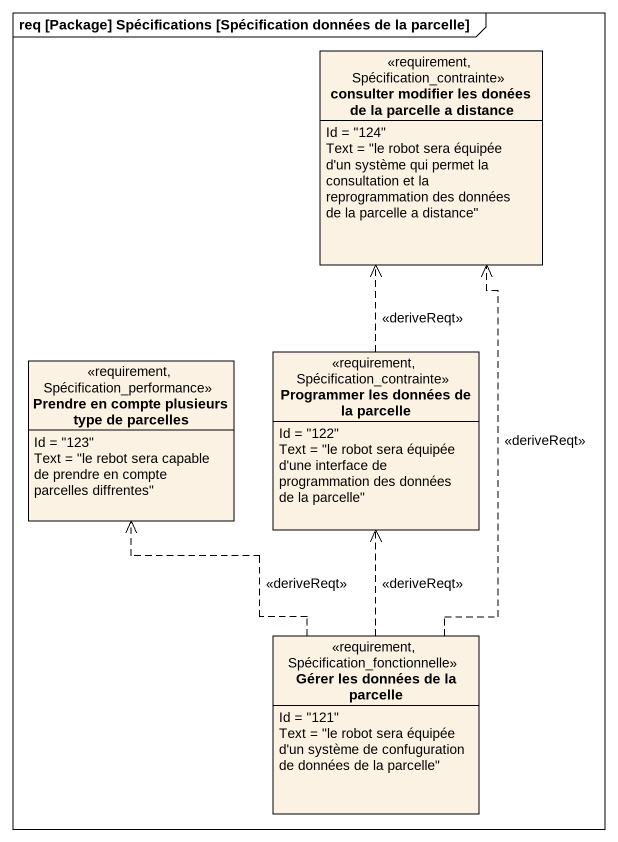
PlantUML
@startuml
mainframe req [Package] Spécifications [Spécification données de la parcelle]
hide circle
hide empty members
class "consulter modifier les donées de la parcelle a distance" as consulter_modifier_les <<requirement, Spécification_contrainte>> {
  Id = "124"
  Text = "le robot sera équipée d'un système qui permet la consultation et la reprogrammation des données de la parcelle a distance"
}
class "Programmer les données de la parcelle" as Programmer_les_données_de <<requirement, Spécification_contrainte>> {
  Id = "122"
  Text = "le robot sera équipée d'une interface de programmation des données de la parcelle"
}
class "Prendre en compte plusieurs type de parcelles" as Prendre_en_compte_plusieurs <<requirement, Spécification_performance>> {
  Id = "123"
  Text = "le rebot sera capable de prendre en compte parcelles diffrentes"
}
class "Gérer les données de la parcelle" as Gérer_les_données_de_la <<requirement, Spécification_fonctionnelle>> {
  Id = "121"
  Text = "le robot sera équipée d'un système de confuguration de données de la parcelle"
}
Programmer_les_données_de .up.> consulter_modifier_les : <<deriveReqt>>
Gérer_les_données_de_la .up.> consulter_modifier_les : <<deriveReqt>>
Gérer_les_données_de_la .up.> Programmer_les_données_de : <<deriveReqt>>
Gérer_les_données_de_la .up.> Prendre_en_compte_plusieurs : <<deriveReqt>>
@enduml
